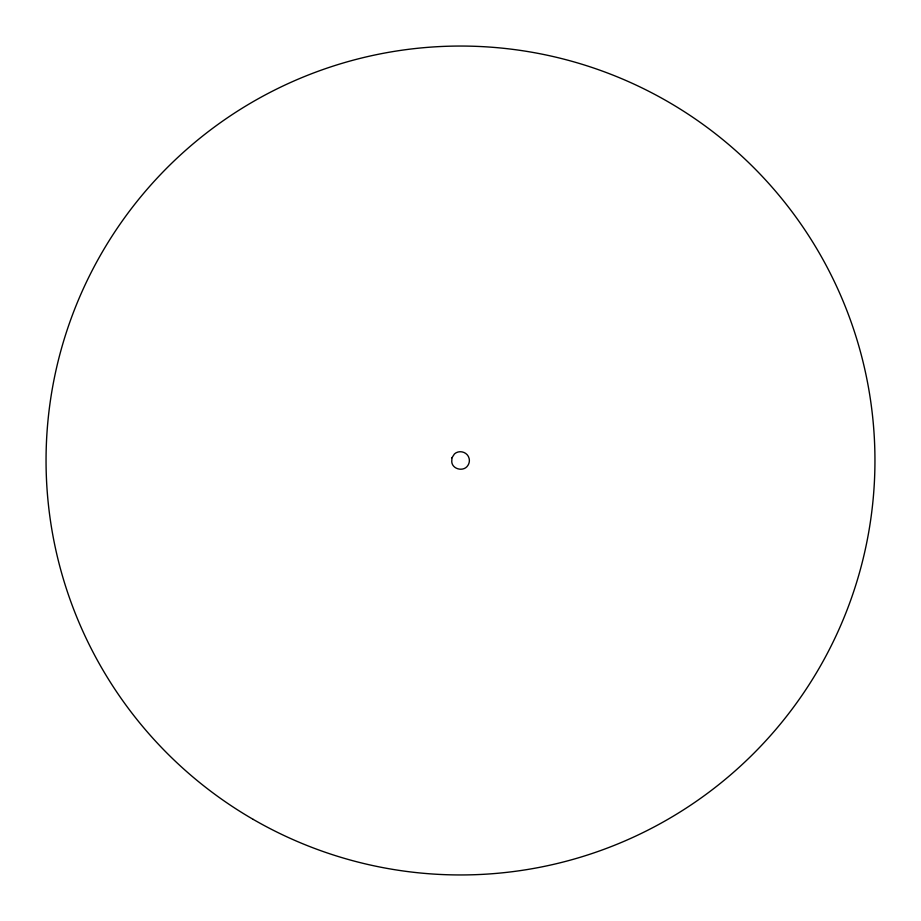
<?xml version="1.0" encoding="UTF-8"?>
<svg xmlns="http://www.w3.org/2000/svg" width="921" height="921" viewBox="0 0 921 921"><rect width="100%" height="100%" fill="white"/><g stroke="black" fill="none" stroke-linecap="round" stroke-linejoin="round"><path stroke-width="1.38" d="M451.958 457.783L451.843 460.063C450.473 468.777 463.47 472.703 467.937 465.37A8.888 8.888 0 0 0 469.18 458.67L468.398 456.482C465.738 451.451 458.681 450.104 454.467 453.915L451.958 457.783M253.275 819.425A414.45 414.45 0 0 0 874.95 460.5A414.45 414.45 0 0 0 253.275 101.575A414.45 414.45 0 0 0 253.275 819.425"/></g></svg>
